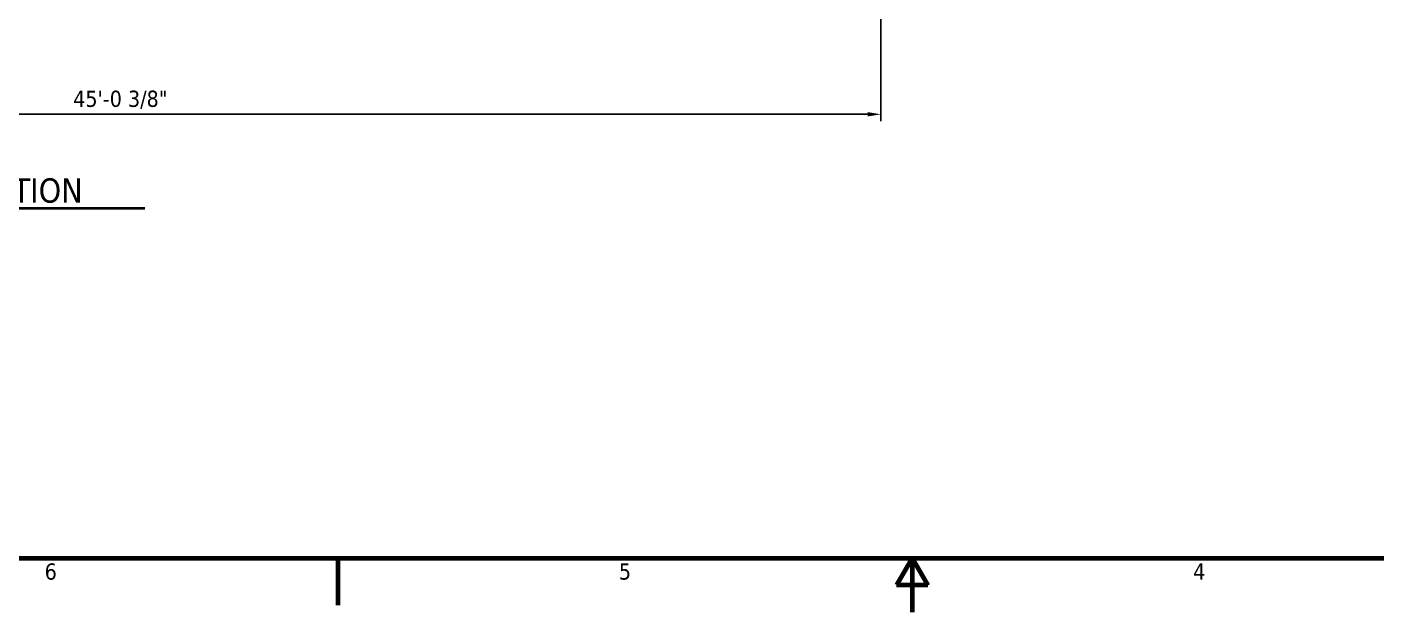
# Model space of a CAD drawing. Header units: inches. Extents: x 11 to 1621, y 11 to 1332.
# Drawn here: x 501.6 to 980.8, y 10.8 to 218.7 of the extents above; entities that cross this region are included whole.
import ezdxf

# ---------------------------------------------------------------- set-up
doc = ezdxf.new("R2010")
doc.units = ezdxf.units.IN
doc.header["$LTSCALE"] = 48
doc.header["$MEASUREMENT"] = 0
for name, color, linetype, lineweight in [('Border (ANSI)', 7, 'Continuous', 70), ('Dimension (ANSI)', 7, 'Continuous', 25), ('Symbol (ANSI)', 7, 'Continuous', 25)]:
    doc.layers.add(name, color=color, linetype=linetype, lineweight=lineweight)
doc.styles.add('Dimension Text', font='tahoma.ttf')
doc.styles.add('Note Text (ANSI)', font='tahoma.ttf')
doc.styles.add('Text Style179', font='tahomabd.ttf')
doc.dimstyles.new('ELC FT', dxfattribs={"dimscale": 48, "dimtxt": 0.12, "dimasz": 0.098425, "dimexe": 0.05, "dimexo": 0.1, "dimgap": 0.031496, "dimtad": 1, "dimdec": 5, "dimzin": 3, "dimdsep": 46, "dimlunit": 4, "dimtxsty": 'Dimension Text', "dimcen": 0.09, "dimdle": 0.5, "dimclrd": 5, "dimclre": 5, "dimclrt": 256, "dimadec": 1, "dimazin": 3, "dimtfac": 0.833333, "dimtofl": 0, "dimtmove": 0, "dimatfit": 3, "dimfxl": 0, "dimfrac": 2, "dimtolj": 1, "dimtzin": 0, "dimlwd": 25, "dimlwe": 25, "dimarcsym": 0})

# ---------------------------------------------------------------- blocks, each defined once
blk = doc.blocks.new('Borders ELC-D')
at = {"layer": 'Border (ANSI)'}
for p, q in [((0.625, 0.625), (33.375, 0.625)), ((12.75, 0.625), (12.75, 0.275)), ((17, 0.625), (16.8845, 0.425)), ((17, 0.625), (17, 0.225)), ((17, 0.625), (17.1155, 0.425)), ((17.1155, 0.425), (16.8845, 0.425))]:
    blk.add_line(p, q, dxfattribs=at)
at = {"layer": 'Symbol (ANSI)', "char_height": 0.12, "attachment_point": 2, "style": 'Note Text (ANSI)'}
for s, insert in [('6', (10.625, 0.585)), ('5', (14.875, 0.585)), ('4', (19.125, 0.585))]:
    blk.add_mtext(s, dxfattribs=dict(at, insert=insert))
blk = doc.blocks.new('*D15')
at = {"layer": 'Defpoints', "color": 0, "linetype": 'Continuous', "transparency": 16777216}
for p in [(804.88, 319.63), (264.5, 280.77), (804.88, 187.69)]:
    blk.add_point(p, dxfattribs=at)
at = {"layer": 'Dimension (ANSI)', "color": 5, "linetype": 'Continuous', "lineweight": 25, "transparency": 16777216}
for p, q in [((804.88, 314.83), (804.88, 185.29)), ((264.5, 275.97), (264.5, 185.29)), ((269.23, 187.69), (800.15, 187.69))]:
    blk.add_line(p, q, dxfattribs=at)
at = {"layer": 'Dimension (ANSI)', "color": 5, "linetype": 'Continuous', "transparency": 16777216}
for points in [[(269.23, 188.48), (269.23, 186.91), (264.5, 187.69)], [(800.15, 188.48), (800.15, 186.91), (804.88, 187.69)]]:
    blk.add_solid(points, dxfattribs=at)
at = {"layer": 'Dimension (ANSI)', "linetype": 'Continuous', "lineweight": 25, "transparency": 16777216, "insert": (534.75, 192.84), "char_height": 5.76, "attachment_point": 5, "style": 'Dimension Text'}
blk.add_mtext('\\A1;45\'-0 3/8"', dxfattribs=at)

msp = doc.modelspace()

# ---------------------------------------------------------------- linework, layer by layer
at = {"layer": 'Symbol (ANSI)', "lineweight": 40}
msp.add_line((404.724544, 154.367185), (543.384639, 154.367185), dxfattribs=at)

# ---------------------------------------------------------------- block references
at = {"xscale": 48, "yscale": 48, "zscale": 48}
msp.add_blockref('Borders ELC-D', (0, 0), dxfattribs=at)

# ---------------------------------------------------------------- texts
at = {"layer": 'Symbol (ANSI)', "insert": (405.609282, 156.129143), "char_height": 8.63999983, "attachment_point": 7, "style": 'Text Style179'}
msp.add_mtext('NEAR SIDE ELEVATION', dxfattribs=at)

# ---------------------------------------------------------------- dimensions: what is measured, and where the dimension line sits
at = {"layer": 'Dimension (ANSI)', "color": 5, "linetype": 'Continuous', "lineweight": 25, "true_color": 0x0000ff}
dim = msp.add_linear_dim(base=(804.877429, 187.692735), p1=(264.502429, 280.771104), p2=(804.877429, 319.630235), angle=180, dimstyle='ELC FT', override={"dimgap": 0.031496, "dimdec": 5, "dimlfac": 1, "dimtol": 0, "dimlim": 0, "dimtp": 0, "dimtm": 0, "dimtdec": 2, "dimatfit": 1}, dxfattribs=at)
dim.commit()
dim.dimension.update_dxf_attribs({"geometry": '*D15', "text_midpoint": (534.752429, 187.692735), "dimtype": 160})

doc.saveas('drawing.dxf')
